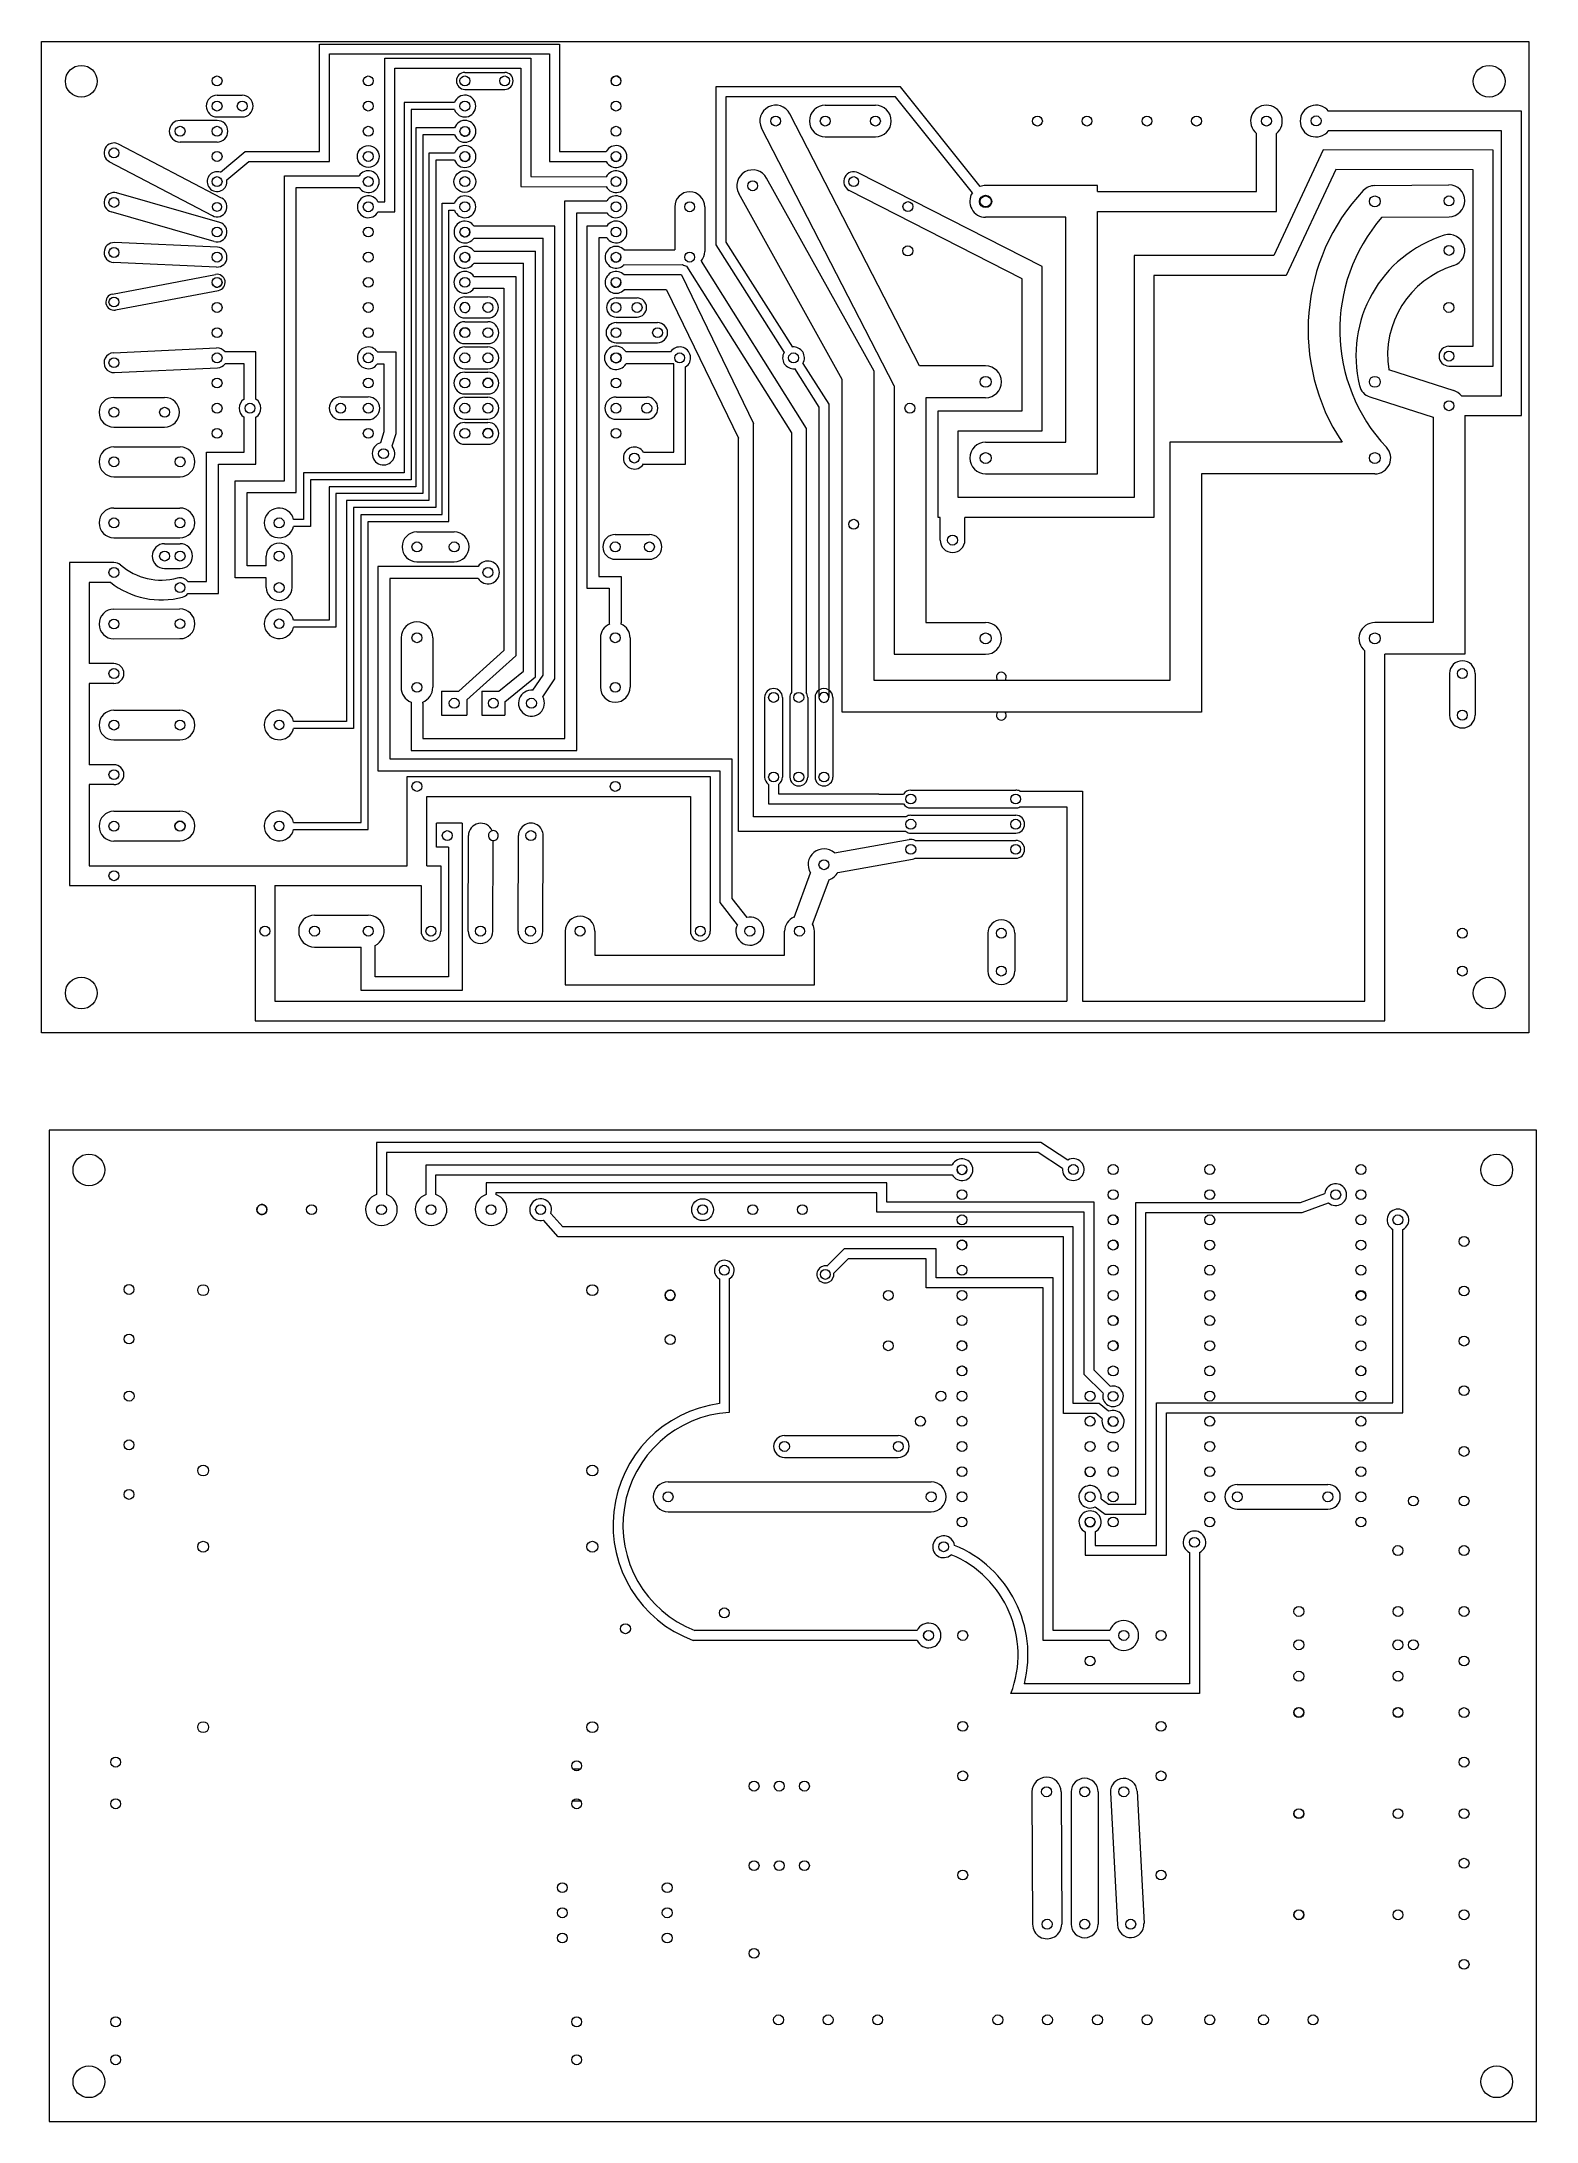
# Model space of a CAD drawing. Header units: millimetres. Extents: x 25 to 176, y 121 to 331.
import ezdxf

# ---------------------------------------------------------------- set-up
doc = ezdxf.new("R2010")
doc.units = ezdxf.units.MM

msp = doc.modelspace()

# ---------------------------------------------------------------- linework, layer by layer
at = {"color": 7, "linetype": 'Continuous', "lineweight": 15}
for p, q in [((24.88, 330.8), (174.88, 330.8)), ((24.88, 230.8), (24.88, 330.8)), ((52.92, 330.55), (77.11, 330.55)), ((52.92, 319.71), (52.92, 330.55)), ((53.92, 329.55), (76.11, 329.55)), ((53.92, 318.71), (53.92, 329.55)), ((76.11, 329.55), (76.11, 318.7)), ((77.11, 330.55), (77.11, 319.7)), ((174.88, 330.8), (174.88, 230.8)), ((59.5, 314.63), (59.5, 329.11)), ((59.5, 329.11), (74.23, 329.11)), ((60.5, 328.11), (73.23, 328.11)), ((60.5, 313.63), (60.5, 328.11)), ((67.57, 327.68), (71.59, 327.68)), ((73.23, 328.11), (73.23, 316.17)), ((74.23, 329.11), (74.23, 317.17)), ((42.58, 325.39), (45.12, 325.39)), ((67.57, 325.97), (71.59, 325.97)), ((92.88, 326.23), (92.88, 310.28)), ((111.5, 326.23), (92.88, 326.23)), ((119.54, 316.17), (111.5, 326.23)), ((42.58, 323.19), (45.12, 323.19)), ((61.45, 324.64), (61.45, 287.29)), ((66.53, 324.64), (61.45, 324.64)), ((66.53, 323.94), (62.15, 323.94)), ((62.15, 323.94), (62.15, 286.59)), ((111.02, 325.23), (93.88, 325.23)), ((93.88, 325.23), (93.88, 310.57)), ((113.43, 298.07), (100.34, 323.52)), ((103.92, 324.38), (108.98, 324.38)), ((118.76, 315.54), (111.02, 325.23)), ((174.13, 323.78), (154.66, 323.78)), ((174.13, 293.06), (174.13, 323.78)), ((42.58, 322.84), (38.85, 322.84)), ((66.54, 322.09), (62.63, 322.09)), ((62.63, 322.09), (62.63, 285.89)), ((66.54, 321.39), (63.33, 321.39)), ((63.33, 321.39), (63.33, 285.19)), ((110.86, 296.08), (97.5, 322.05)), ((103.92, 321.18), (108.98, 321.18)), ((147.42, 315.67), (147.42, 321.54)), ((149.42, 313.67), (149.42, 321.54)), ((172.13, 321.78), (154.66, 321.78)), ((172.13, 295.06), (172.13, 321.78)), ((43.04, 315), (32.64, 320.45)), ((42.58, 320.66), (38.85, 320.66)), ((42.92, 317.61), (45.42, 319.71)), ((45.42, 319.71), (52.92, 319.71)), ((63.95, 319.55), (63.95, 284.49)), ((66.54, 319.55), (63.95, 319.55)), ((77.11, 319.7), (81.84, 319.7)), ((83.32, 319.21), (83.32, 319.26)), ((154.15, 319.89), (149.15, 309.21)), ((171.28, 319.85), (154.15, 319.89)), ((171.28, 298.06), (171.28, 319.85)), ((42.12, 313.23), (31.71, 318.68)), ((43.56, 316.84), (45.78, 318.71)), ((45.78, 318.71), (53.92, 318.71)), ((49.37, 317.27), (56.9, 317.27)), ((49.37, 286.49), (49.37, 317.27)), ((66.54, 318.85), (64.65, 318.85)), ((64.65, 318.85), (64.65, 283.79)), ((74.23, 317.17), (81.84, 317.16)), ((76.11, 318.7), (81.84, 318.7)), ((108.84, 297.56), (97.99, 317.03)), ((125.79, 308.09), (107.24, 317.56)), ((155.42, 317.88), (150.42, 307.21)), ((169.28, 317.85), (155.42, 317.88)), ((169.28, 300.06), (169.28, 317.85)), ((42.85, 312.55), (32.45, 315.53)), ((50.57, 285.29), (50.57, 316.07)), ((50.57, 316.07), (56.9, 316.07)), ((73.23, 316.17), (81.84, 316.16)), ((105.64, 296.72), (95.2, 315.47)), ((123.79, 306.86), (106.33, 315.78)), ((131.37, 316.27), (120.1, 316.27)), ((131.37, 315.67), (131.37, 316.27)), ((131.37, 315.67), (147.42, 315.67)), ((159.34, 316.27), (166.82, 316.33)), ((42.3, 310.63), (31.9, 313.61)), ((58.81, 314.63), (59.5, 314.63)), ((58.81, 313.63), (60.5, 313.63)), ((65.27, 283.09), (65.27, 314.48)), ((65.27, 314.48), (66.53, 314.48)), ((65.97, 313.78), (66.53, 313.78)), ((65.97, 282.39), (65.97, 313.78)), ((77.67, 314.73), (81.9, 314.73)), ((77.67, 260.49), (77.67, 314.73)), ((78.87, 259.29), (78.87, 313.53)), ((78.87, 313.53), (81.9, 313.53)), ((88.74, 314.13), (88.74, 309.8)), ((91.76, 314.13), (91.76, 309.63)), ((128.17, 313.07), (120.1, 313.07)), ((128.17, 290.38), (128.17, 313.07)), ((131.37, 313.67), (149.42, 313.67)), ((131.37, 287.18), (131.37, 313.67)), ((160.07, 313.07), (166.85, 313.13)), ((76.66, 312.18), (68.5, 312.18)), ((68.5, 310.98), (75.46, 310.98)), ((75.46, 266.87), (75.46, 310.98)), ((76.66, 266.51), (76.66, 312.18)), ((79.89, 312.19), (79.89, 275.64)), ((81.9, 312.19), (79.89, 312.19)), ((81.9, 310.99), (81.09, 310.99)), ((81.09, 310.99), (81.09, 276.84)), ((93.88, 310.57), (100.62, 299.98)), ((42.53, 308.05), (32.13, 308.52)), ((42.62, 310.05), (32.22, 310.52)), ((68.5, 309.64), (74.68, 309.64)), ((74.68, 266.7), (74.68, 309.64)), ((83.32, 309.05), (83.32, 309.1)), ((83.62, 309.79), (88.74, 309.8)), ((91.39, 308.64), (102, 291.75)), ((92.88, 310.28), (99.77, 299.44)), ((135.07, 309.21), (135.07, 284.79)), ((149.15, 309.21), (135.07, 309.21)), ((32.03, 305.32), (42.43, 307.3)), ((43.08, 306.51), (43.06, 306.64)), ((68.49, 307.11), (72.7, 307.11)), ((68.5, 308.44), (73.48, 308.44)), ((72.7, 307.11), (72.7, 268.83)), ((73.48, 267.27), (73.48, 308.44)), ((83.32, 306.51), (83.32, 306.56)), ((89.42, 307.25), (83.62, 307.25)), ((83.63, 308.29), (89.53, 308.3)), ((89.42, 307.25), (96.68, 292.28)), ((89.93, 308.15), (100.5, 291.32)), ((123.79, 293.53), (123.79, 306.86)), ((125.79, 291.53), (125.79, 308.09)), ((150.42, 307.21), (137.07, 307.21)), ((137.07, 307.21), (137.07, 282.79)), ((32.33, 303.72), (42.73, 305.69)), ((67.57, 305.03), (69.9, 305.03)), ((68.49, 305.91), (71.5, 305.91)), ((71.5, 305.91), (71.5, 269.36)), ((82.82, 304.93), (84.94, 304.93)), ((87.92, 305.75), (83.62, 305.75)), ((87.92, 305.75), (95.18, 290.78)), ((67.57, 302.91), (69.9, 302.91)), ((67.57, 302.53), (69.9, 302.53)), ((82.82, 303.01), (84.94, 303.01)), ((82.82, 302.44), (87.01, 302.44)), ((67.57, 300.33), (69.9, 300.33)), ((82.82, 300.42), (87.01, 300.42)), ((32.13, 299.39), (42.53, 299.89)), ((46.5, 299.49), (43.38, 299.49)), ((45.3, 298.29), (43.38, 298.29)), ((45.3, 294.73), (45.3, 298.29)), ((46.5, 294.73), (46.5, 299.49)), ((58.75, 299.49), (60.6, 299.49)), ((58.75, 298.29), (59.4, 298.29)), ((59.4, 298.29), (59.4, 291.41)), ((60.6, 299.49), (60.6, 291.23)), ((67.57, 299.99), (69.9, 299.99)), ((88.32, 299.49), (83.83, 299.49)), ((88.64, 298.29), (83.83, 298.29)), ((88.64, 289.38), (88.64, 298.29)), ((89.84, 288.18), (89.84, 297.97)), ((101.66, 298.33), (104.29, 294.2)), ((120.1, 298.07), (113.43, 298.07)), ((166.83, 300.06), (169.28, 300.06)), ((166.83, 298.06), (171.28, 298.06)), ((32.23, 297.4), (42.62, 297.89)), ((67.57, 297.79), (69.9, 297.79)), ((67.57, 297.45), (69.9, 297.45)), ((100.82, 297.8), (103.29, 293.91)), ((105.64, 263.15), (105.64, 296.72)), ((108.84, 266.35), (108.84, 297.56)), ((110.86, 296.08), (110.86, 268.98)), ((160.74, 297.7), (167.32, 295.58)), ((32.18, 294.9), (37.29, 294.9)), ((55.05, 294.95), (57.83, 294.95)), ((67.57, 295.25), (69.9, 295.25)), ((67.57, 294.91), (69.9, 294.91)), ((82.82, 294.93), (85.92, 294.93)), ((103.29, 293.91), (103.29, 265.37)), ((104.29, 294.2), (104.29, 265.37)), ((120.1, 294.87), (114.06, 294.87)), ((114.06, 294.87), (114.06, 272.18)), ((158.86, 294.94), (165.23, 292.89)), ((168.08, 295.06), (172.13, 295.06)), ((32.18, 291.9), (37.29, 291.9)), ((45.3, 289.38), (45.3, 292.89)), ((46.5, 288.18), (46.5, 292.89)), ((55.05, 292.66), (57.83, 292.66)), ((67.57, 292.71), (69.9, 292.71)), ((67.57, 292.37), (69.9, 292.37)), ((82.82, 292.69), (85.92, 292.69)), ((96.68, 252.59), (96.68, 292.28)), ((102, 291.75), (102, 265.12)), ((115.31, 293.53), (123.79, 293.53)), ((115.31, 282.79), (115.31, 293.53)), ((165.23, 292.89), (165.23, 272.18)), ((168.43, 293.06), (174.13, 293.06)), ((168.43, 293.06), (168.43, 268.98)), ((32.18, 289.9), (38.85, 289.9)), ((59.4, 291.41), (59.08, 290.32)), ((60.6, 291.23), (60.22, 289.97)), ((67.57, 290.17), (69.9, 290.17)), ((95.18, 251.09), (95.18, 290.78)), ((100.5, 291.32), (100.5, 265.12)), ((117.31, 291.53), (125.79, 291.53)), ((117.31, 284.79), (117.31, 291.53)), ((120.1, 290.38), (128.17, 290.38)), ((138.66, 290.38), (138.66, 266.35)), ((156.05, 290.38), (138.66, 290.38)), ((41.52, 276.31), (41.52, 289.38)), ((41.52, 289.38), (45.3, 289.38)), ((42.72, 288.18), (46.5, 288.18)), ((42.72, 275.11), (42.72, 288.18)), ((85.6, 289.38), (88.64, 289.38)), ((85.6, 288.18), (89.84, 288.18)), ((32.18, 286.9), (38.85, 286.9)), ((44.4, 286.49), (49.37, 286.49)), ((44.4, 276.7), (44.4, 286.49)), ((51.3, 287.29), (51.3, 282.59)), ((61.45, 287.29), (51.3, 287.29)), ((62.15, 286.59), (52, 286.59)), ((52, 286.59), (52, 281.89)), ((53.87, 285.89), (53.87, 272.41)), ((62.63, 285.89), (53.87, 285.89)), ((120.1, 287.18), (131.37, 287.18)), ((159.35, 287.18), (141.86, 287.18)), ((141.86, 287.18), (141.86, 263.15)), ((32.18, 283.74), (38.84, 283.74)), ((45.6, 285.29), (50.57, 285.29)), ((45.6, 277.9), (45.6, 285.29)), ((63.33, 285.19), (54.57, 285.19)), ((54.57, 285.19), (54.57, 271.71)), ((55.64, 284.49), (55.64, 262.21)), ((63.95, 284.49), (55.64, 284.49)), ((64.65, 283.79), (56.34, 283.79)), ((56.34, 283.79), (56.34, 261.51)), ((135.07, 284.79), (117.31, 284.79)), ((51.3, 282.59), (50.3, 282.59)), ((52, 281.89), (50.3, 281.89)), ((57.11, 252.01), (57.11, 283.09)), ((57.11, 283.09), (65.27, 283.09)), ((57.81, 282.39), (65.97, 282.39)), ((57.81, 251.31), (57.81, 282.39)), ((62.74, 281.32), (66.5, 281.32)), ((115.51, 282.79), (115.31, 282.79)), ((115.51, 280.5), (115.51, 282.79)), ((137.07, 282.79), (118.01, 282.79)), ((118.01, 280.5), (118.01, 282.79)), ((32.18, 280.74), (38.84, 280.74)), ((37.29, 280.14), (38.85, 280.14)), ((82.74, 281.07), (86.19, 281.07)), ((27.69, 278.24), (27.69, 245.64)), ((32.18, 278.24), (27.69, 278.24)), ((37.29, 277.64), (38.85, 277.64)), ((47.54, 277.9), (45.6, 277.9)), ((47.54, 277.9), (47.54, 278.89)), ((50.14, 275.71), (50.14, 278.89)), ((58.8, 277.84), (58.8, 257.24)), ((68.92, 277.84), (58.8, 277.84)), ((62.74, 278.32), (66.5, 278.32)), ((82.74, 278.57), (86.19, 278.57)), ((31.82, 276.24), (29.69, 276.24)), ((29.69, 276.24), (29.69, 268.04)), ((39.64, 276.31), (41.52, 276.31)), ((39.64, 275.11), (42.72, 275.11)), ((47.54, 276.7), (44.4, 276.7)), ((47.54, 275.71), (47.54, 276.7)), ((60, 276.64), (60, 258.44)), ((68.92, 276.64), (60, 276.64)), ((79.89, 275.64), (82.14, 275.64)), ((81.09, 276.84), (83.34, 276.84)), ((82.14, 275.64), (82.14, 272.15)), ((83.34, 276.84), (83.34, 272.15)), ((32.17, 273.54), (38.83, 273.56)), ((53.87, 272.41), (50.3, 272.41)), ((54.57, 271.71), (50.3, 271.71)), ((114.06, 272.18), (120.1, 272.18)), ((165.23, 272.18), (159.35, 272.18)), ((32.18, 270.55), (38.84, 270.56)), ((61.14, 270.65), (61.14, 265.65)), ((64.34, 270.65), (64.34, 265.65)), ((71.5, 269.36), (66.95, 265.26)), ((72.7, 268.83), (67.77, 264.39)), ((81.24, 270.65), (81.24, 265.65)), ((84.24, 270.65), (84.24, 265.65)), ((110.86, 268.98), (120.1, 268.98)), ((158.35, 234), (158.35, 269.33)), ((168.43, 268.98), (160.35, 268.98)), ((160.35, 232), (160.35, 268.98)), ((32.18, 268.04), (29.69, 268.04)), ((70.99, 265.26), (73.48, 267.27)), ((71.59, 264.2), (74.68, 266.7)), ((74.44, 265.35), (75.46, 266.87)), ((75.44, 264.69), (76.66, 266.51)), ((166.89, 267.04), (166.89, 262.84)), ((169.47, 267.04), (169.47, 262.84)), ((32.18, 266.04), (29.69, 266.04)), ((29.69, 266.04), (29.69, 257.84)), ((65.23, 265.26), (65.23, 262.84)), ((65.23, 265.26), (66.95, 265.26)), ((69.29, 265.26), (69.29, 262.84)), ((69.29, 265.26), (70.99, 265.26)), ((97.81, 264.63), (97.81, 256.6)), ((99.61, 264.63), (99.61, 256.6)), ((100.35, 264.63), (100.35, 256.6)), ((102.15, 264.63), (102.15, 256.6)), ((102.89, 264.63), (102.89, 256.6)), ((103.29, 265.37), (103.29, 264.63)), ((104.29, 265.37), (104.29, 264.63)), ((104.69, 264.63), (104.69, 256.6)), ((138.66, 266.35), (108.84, 266.35)), ((32.18, 263.34), (38.84, 263.34)), ((62.14, 264.05), (62.14, 259.29)), ((63.34, 264.05), (63.34, 260.49)), ((65.23, 262.84), (67.77, 262.84)), ((67.77, 264.39), (67.77, 262.84)), ((69.29, 262.84), (71.59, 262.84)), ((71.59, 264.2), (71.59, 262.84)), ((141.86, 263.15), (105.64, 263.15)), ((32.18, 260.34), (38.84, 260.34)), ((55.64, 262.21), (50.3, 262.21)), ((56.34, 261.51), (50.3, 261.51)), ((63.34, 260.49), (77.67, 260.49)), ((60, 258.44), (94.5, 258.44)), ((62.14, 259.29), (78.87, 259.29)), ((94.5, 258.44), (94.5, 244.36)), ((32.18, 257.84), (29.69, 257.84)), ((58.8, 257.24), (93.3, 257.24)), ((61.74, 247.64), (61.74, 256.65)), ((61.74, 256.65), (92.32, 256.65)), ((92.32, 256.65), (92.32, 241.05)), ((93.3, 257.24), (93.3, 243.94)), ((32.18, 255.84), (29.69, 255.84)), ((29.69, 255.84), (29.69, 247.64)), ((63.74, 254.65), (90.32, 254.65)), ((63.74, 247.64), (63.74, 254.65)), ((90.32, 254.65), (90.32, 241.05)), ((98.21, 255.85), (98.21, 253.9)), ((98.21, 253.9), (108.34, 253.9)), ((99.21, 255.85), (99.21, 254.9)), ((99.21, 254.9), (109.34, 254.9)), ((108.34, 253.9), (108.34, 253.88)), ((109.34, 254.9), (109.34, 254.88)), ((109.34, 254.88), (111.8, 254.88)), ((112.55, 255.28), (123.13, 255.28)), ((123.54, 255.18), (129.88, 255.18)), ((129.88, 255.18), (129.88, 234)), ((32.17, 253.14), (38.83, 253.16)), ((50.3, 252.01), (57.11, 252.01)), ((64.71, 249.52), (64.71, 251.94)), ((67.31, 251.94), (64.71, 251.94)), ((67.31, 251.94), (67.31, 235.05)), ((112.05, 252.59), (96.68, 252.59)), ((108.34, 253.88), (111.8, 253.88)), ((112.55, 253.48), (123.13, 253.48)), ((112.55, 252.74), (123.13, 252.74)), ((123.54, 253.58), (128.28, 253.58)), ((128.28, 253.58), (128.28, 234)), ((32.18, 250.15), (38.84, 250.16)), ((50.3, 251.31), (57.81, 251.31)), ((67.9, 241.05), (67.93, 250.7)), ((70.4, 241.04), (70.43, 250.19)), ((72.94, 241.05), (72.98, 250.7)), ((75.44, 241.04), (75.48, 250.69)), ((112.05, 251.09), (95.18, 251.09)), ((104.84, 248.95), (112.38, 250.29)), ((112.55, 250.94), (123.13, 250.94)), ((112.99, 250.2), (123.13, 250.2)), ((29.69, 247.64), (61.74, 247.64)), ((63.74, 247.64), (65.15, 247.64)), ((65.91, 249.52), (64.71, 249.52)), ((65.15, 247.64), (65.15, 241.05)), ((65.91, 249.52), (65.91, 236.45)), ((105.19, 246.98), (112.73, 248.32)), ((112.99, 248.4), (123.13, 248.4)), ((27.69, 245.64), (46.41, 245.64)), ((46.41, 245.64), (46.41, 232)), ((48.41, 245.64), (63.15, 245.64)), ((48.41, 245.64), (48.41, 234)), ((63.15, 245.64), (63.15, 241.05)), ((100.77, 242.44), (102.42, 246.92)), ((102.65, 241.75), (104.3, 246.23)), ((93.3, 243.94), (95.05, 241.7)), ((94.5, 244.36), (96, 242.43)), ((52.41, 242.65), (57.83, 242.65)), ((52.41, 239.45), (57.13, 239.45)), ((57.13, 235.05), (57.13, 239.45)), ((58.53, 236.45), (58.53, 239.61)), ((77.69, 241.05), (77.69, 235.62)), ((80.69, 241.05), (80.69, 238.62)), ((99.82, 238.62), (99.82, 241.05)), ((102.82, 235.62), (102.82, 241.05)), ((120.32, 240.84), (120.32, 237.02)), ((123.04, 240.84), (123.04, 237.02)), ((80.69, 238.62), (99.82, 238.62)), ((67.31, 235.05), (57.13, 235.05)), ((65.91, 236.45), (58.53, 236.45)), ((77.69, 235.62), (102.82, 235.62)), ((48.41, 234), (128.28, 234)), ((129.88, 234), (158.35, 234)), ((46.41, 232), (160.35, 232)), ((174.88, 230.8), (24.88, 230.8)), ((175.65, 220.96), (25.65, 220.96)), ((25.65, 220.96), (25.65, 120.96)), ((175.65, 120.96), (175.65, 220.96)), ((58.66, 219.72), (58.66, 214.47)), ((125.68, 219.72), (58.66, 219.72)), ((59.66, 218.72), (59.66, 214.47)), ((125.38, 218.72), (59.66, 218.72)), ((127.85, 217.11), (125.38, 218.72)), ((128.39, 217.95), (125.68, 219.72)), ((63.66, 214.47), (63.66, 217.48)), ((63.66, 217.48), (116.73, 217.48)), ((64.66, 216.48), (116.73, 216.48)), ((64.66, 214.47), (64.66, 216.48)), ((110.14, 215.66), (69.71, 215.66)), ((69.71, 215.66), (69.71, 214.47)), ((109.14, 214.66), (70.71, 214.66)), ((70.71, 214.66), (70.71, 214.47)), ((109.14, 212.7), (109.14, 214.66)), ((110.14, 213.7), (110.14, 215.66)), ((151.84, 213.67), (154.32, 214.59)), ((77.44, 211.22), (76.24, 212.56)), ((130.04, 212.7), (109.14, 212.7)), ((131.04, 213.7), (110.14, 213.7)), ((130.03, 196.33), (130.04, 212.7)), ((131.03, 196.75), (131.04, 213.7)), ((135.25, 183.24), (135.25, 213.67)), ((135.25, 213.67), (151.84, 213.67)), ((136.25, 182.24), (136.25, 212.67)), ((136.25, 212.67), (152.01, 212.67)), ((152.01, 212.67), (154.67, 213.65)), ((76.99, 210.22), (75.49, 211.89)), ((127.94, 210.22), (76.99, 210.22)), ((128.94, 211.22), (77.44, 211.22)), ((127.94, 192.39), (127.94, 210.22)), ((128.94, 193.39), (128.94, 211.22)), ((161.18, 193.45), (161.18, 210.95)), ((162.18, 192.45), (162.18, 210.95)), ((105.83, 208.99), (104.08, 207.26)), ((106.24, 207.99), (104.78, 206.55)), ((115.11, 208.99), (105.83, 208.99)), ((114.11, 207.99), (106.24, 207.99)), ((114.11, 205.06), (114.11, 207.99)), ((115.11, 206.06), (115.11, 208.99)), ((93.24, 205.97), (93.24, 193.39)), ((94.24, 205.97), (94.24, 192.48)), ((126.9, 206.06), (115.11, 206.06)), ((126.9, 170.49), (126.9, 206.06)), ((125.9, 205.06), (114.11, 205.06)), ((125.9, 169.49), (125.9, 205.06)), ((131.95, 194.42), (130.03, 196.33)), ((132.65, 195.13), (131.03, 196.75)), ((131.56, 193.39), (128.94, 193.39)), ((132.5, 192.61), (131.56, 193.39)), ((137.33, 179.08), (137.33, 193.45)), ((137.33, 193.45), (161.18, 193.45)), ((131.2, 192.39), (127.94, 192.39)), ((131.86, 191.84), (131.2, 192.39)), ((138.33, 192.45), (162.18, 192.45)), ((138.33, 178.08), (138.33, 192.45)), ((99.81, 190.16), (111.29, 190.16)), ((99.81, 187.96), (111.29, 187.96)), ((88.07, 185.48), (114.61, 185.48)), ((145.48, 185.23), (154.62, 185.23)), ((131.16, 182.97), (132.16, 182.24)), ((131.75, 183.78), (132.49, 183.24)), ((132.49, 183.24), (135.25, 183.24)), ((145.48, 182.73), (154.62, 182.73)), ((88.07, 182.48), (114.61, 182.48)), ((132.16, 182.24), (136.25, 182.24)), ((130.13, 180.43), (130.13, 178.08)), ((131.13, 180.43), (131.13, 179.08)), ((131.13, 179.08), (137.33, 179.08)), ((140.66, 178.37), (140.66, 165.12)), ((141.66, 178.37), (141.66, 164.12)), ((130.13, 178.08), (138.33, 178.08)), ((113.19, 170.49), (90.77, 170.49)), ((132.61, 170.49), (126.9, 170.49)), ((113.19, 169.49), (90.59, 169.49)), ((132.61, 169.49), (125.9, 169.49)), ((141.66, 164.12), (122.64, 164.12)), ((140.66, 165.12), (124, 165.12)), ((78.47, 156.52), (79.23, 156.52)), ((78.46, 153.32), (79.24, 153.32)), ((124.77, 154.21), (124.83, 140.85)), ((127.71, 154.23), (127.77, 140.87)), ((128.73, 154.22), (128.73, 140.86)), ((131.45, 154.22), (131.45, 140.86)), ((132.69, 154.15), (133.39, 140.79)), ((135.37, 154.29), (136.07, 140.93)), ((25.65, 120.96), (175.65, 120.96))]:
    msp.add_line(p, q, dxfattribs=at)
at = {"color": 7, "linetype": 'Continuous', "lineweight": 15, "flags": 128}
for points in [[(68.07, 321.75), (68.03, 321.94), (67.94, 322.09)], [(68.07, 319.21), (68.03, 319.4), (67.94, 319.55)], [(68.07, 311.59), (68.03, 311.78), (67.94, 311.93)], [(68.07, 309.05), (68.03, 309.24), (67.94, 309.39)], [(122.06, 266.35), (122.14, 266.48), (122.18, 266.67)], [(122.18, 262.84), (122.14, 263.03), (122.07, 263.15)]]:
    msp.add_lwpolyline(points, dxfattribs=at)
at = {"color": 7, "linetype": 'Continuous', "lineweight": 15}
for centre, radius in [((28.88, 326.8), 1.6), ((170.88, 326.8), 1.6), ((42.58, 326.83), 0.5), ((57.83, 326.83), 0.5), ((67.57, 326.83), 0.5), ((71.59, 326.83), 0.5), ((82.82, 326.83), 0.5), ((42.58, 324.29), 0.5), ((45.12, 324.29), 0.5), ((57.83, 324.29), 0.5), ((67.57, 324.29), 0.5), ((82.82, 324.29), 0.5), ((98.92, 322.78), 0.5), ((103.92, 322.78), 0.5), ((108.98, 322.78), 0.5), ((125.32, 322.78), 0.5), ((130.32, 322.78), 0.5), ((136.37, 322.78), 0.5), ((141.37, 322.78), 0.5), ((148.42, 322.78), 0.5), ((153.43, 322.8), 0.5), ((38.85, 321.75), 0.5), ((42.58, 321.75), 0.5), ((57.83, 321.75), 0.5), ((67.58, 321.74), 0.5), ((82.82, 321.75), 0.5), ((32.18, 319.57), 0.5), ((42.58, 319.21), 0.5), ((57.83, 319.21), 1.1), ((57.83, 319.21), 0.5), ((67.58, 319.2), 0.5), ((82.82, 319.2), 0.5), ((42.58, 316.67), 0.5), ((57.83, 316.67), 0.5), ((67.57, 316.67), 1.1), ((67.57, 316.67), 0.5), ((82.82, 316.67), 0.5), ((106.79, 316.67), 0.5), ((32.18, 314.57), 0.5), ((96.6, 316.25), 0.504), ((96.6, 316.25), 0.5), ((120.1, 314.67), 0.62), ((120.1, 314.67), 0.55), ((159.35, 314.67), 0.55), ((166.83, 314.73), 0.5), ((42.58, 314.12), 0.45), ((57.83, 314.13), 0.5), ((67.57, 314.13), 0.5), ((82.82, 314.13), 0.5), ((90.25, 314.13), 0.5), ((112.26, 314.15), 0.5), ((42.58, 311.59), 0.5), ((57.83, 311.59), 0.5), ((67.58, 311.58), 0.5), ((82.82, 311.59), 0.5), ((32.18, 309.52), 0.5), ((32.18, 309.52), 0.503), ((42.58, 309.05), 0.5), ((57.83, 309.05), 0.5), ((67.58, 309.04), 0.5), ((82.82, 309.04), 0.5), ((90.25, 309.05), 0.5), ((112.25, 309.68), 0.5), ((166.83, 309.73), 0.5), ((42.58, 306.5), 0.5), ((57.83, 306.51), 0.5), ((67.57, 306.51), 0.5), ((82.82, 306.5), 0.5), ((32.18, 304.52), 0.5), ((42.58, 303.97), 0.5), ((57.83, 303.97), 0.5), ((69.9, 303.97), 0.5), ((82.82, 303.97), 0.5), ((84.94, 303.97), 0.5), ((166.82, 303.97), 0.5), ((42.58, 301.43), 0.5), ((57.83, 301.43), 0.5), ((67.57, 301.43), 0.5), ((69.9, 301.43), 0.5), ((82.82, 301.43), 0.5), ((87.01, 301.43), 0.5), ((32.18, 298.4), 0.5), ((42.58, 298.89), 0.5), ((57.83, 298.89), 0.5), ((67.57, 298.89), 0.5), ((69.9, 298.89), 0.5), ((82.82, 298.89), 0.521), ((82.82, 298.89), 0.5), ((89.24, 298.89), 0.5), ((100.72, 298.89), 0.5), ((166.83, 299.06), 0.5), ((42.58, 296.35), 0.5), ((57.83, 296.35), 0.5), ((67.57, 296.35), 0.5), ((69.9, 296.35), 0.5), ((82.82, 296.35), 0.5), ((120.1, 296.47), 0.55), ((159.35, 296.47), 0.55), ((32.18, 293.4), 0.5), ((37.29, 293.4), 0.5), ((42.58, 293.81), 0.5), ((45.9, 293.81), 0.5), ((55.05, 293.81), 0.5), ((57.83, 293.81), 0.5), ((67.57, 293.81), 0.5), ((69.9, 293.81), 0.5), ((82.82, 293.81), 0.5), ((85.92, 293.81), 0.5), ((112.46, 293.81), 0.5), ((166.83, 294.06), 0.5), ((42.58, 291.27), 0.5), ((57.83, 291.27), 0.5), ((67.57, 291.27), 0.5), ((69.9, 291.27), 0.5), ((82.82, 291.27), 0.5), ((59.37, 289.22), 0.5), ((32.18, 288.4), 0.5), ((38.85, 288.4), 0.5), ((84.67, 288.78), 0.5), ((120.1, 288.78), 0.55), ((159.35, 288.78), 0.55), ((32.18, 282.24), 0.5), ((38.84, 282.24), 0.5), ((48.84, 282.24), 0.5), ((106.79, 282.1), 0.5), ((37.29, 278.89), 0.5), ((38.85, 278.89), 0.5), ((48.84, 278.89), 0.5), ((62.74, 279.82), 0.5), ((66.5, 279.82), 0.5), ((82.74, 279.82), 0.5), ((86.19, 279.82), 0.493), ((116.76, 280.5), 0.5), ((32.18, 277.24), 0.5), ((69.9, 277.24), 0.5), ((38.84, 275.71), 0.5), ((48.84, 275.71), 0.5), ((32.18, 272.04), 0.5), ((38.84, 272.06), 0.486), ((48.84, 272.06), 0.486), ((62.74, 270.65), 0.5), ((82.74, 270.65), 0.5), ((120.1, 270.58), 0.55), ((159.35, 270.58), 0.55), ((32.18, 267.04), 0.5), ((168.18, 267.04), 0.5), ((62.74, 265.65), 0.5), ((66.5, 264.05), 0.5), ((70.44, 264.05), 0.5), ((74.29, 264.05), 0.5), ((82.74, 265.65), 0.5), ((98.71, 264.63), 0.5), ((101.25, 264.63), 0.5), ((32.18, 261.84), 0.5), ((32.18, 261.84), 0.501), ((38.84, 261.84), 0.5), ((48.84, 261.86), 0.486), ((168.18, 262.84), 0.5), ((32.18, 256.84), 0.5), ((32.18, 256.84), 0.501), ((62.74, 255.65), 0.5), ((82.74, 255.65), 0.5), ((98.71, 256.6), 0.5), ((101.25, 256.6), 0.5), ((103.79, 256.6), 0.5), ((112.55, 254.38), 0.5), ((123.13, 254.38), 0.5), ((32.18, 251.64), 0.5), ((38.84, 251.66), 0.514), ((38.84, 251.64), 0.5), ((48.84, 251.66), 0.486), ((112.55, 251.84), 0.5), ((123.13, 251.84), 0.5), ((65.8, 250.69), 0.5), ((74.23, 250.69), 0.5), ((112.55, 249.3), 0.5), ((123.13, 249.3), 0.5), ((103.79, 247.75), 0.5), ((32.18, 246.64), 0.5), ((47.41, 241.05), 0.5), ((52.41, 241.05), 0.5), ((57.83, 241.05), 0.5), ((64.15, 241.05), 0.5), ((69.15, 241.05), 0.5), ((74.19, 241.05), 0.5), ((79.19, 241.05), 0.5), ((91.32, 241.05), 0.5), ((96.32, 241.05), 0.5), ((101.32, 241.05), 0.5), ((121.68, 240.84), 0.5), ((168.18, 240.84), 0.5), ((121.68, 237.02), 0.5), ((168.18, 237.02), 0.5), ((28.88, 234.8), 1.6), ((170.88, 234.8), 1.6), ((29.65, 216.96), 1.6), ((171.65, 216.96), 1.6), ((117.71, 216.98), 0.5), ((128.94, 217), 0.5), ((132.96, 217), 0.5), ((142.7, 217), 0.5), ((157.95, 217), 0.5), ((91.55, 212.95), 1.1), ((117.71, 214.46), 0.5), ((132.96, 214.46), 0.5), ((142.7, 214.46), 0.5), ((155.41, 214.46), 0.5), ((157.95, 214.46), 0.5), ((47.1, 212.96), 0.5), ((52.11, 212.95), 0.5), ((59.16, 212.95), 0.5), ((64.16, 212.95), 0.5), ((70.21, 212.95), 0.5), ((75.21, 212.95), 0.5), ((91.55, 212.95), 0.5), ((96.61, 212.95), 0.5), ((101.61, 212.95), 0.5), ((117.71, 211.92), 0.5), ((132.96, 211.92), 0.5), ((142.7, 211.92), 0.5), ((157.95, 211.92), 0.5), ((161.68, 211.92), 0.5), ((117.71, 209.38), 0.5), ((132.96, 209.38), 0.5), ((142.7, 209.38), 0.5), ((157.95, 209.38), 0.5), ((168.35, 209.74), 0.5), ((93.74, 206.84), 0.5), ((103.93, 206.42), 0.5), ((117.71, 206.84), 0.5), ((132.96, 206.84), 0.5), ((142.7, 206.84), 0.5), ((157.95, 206.84), 0.5), ((33.7, 204.9), 0.5), ((41.18, 204.83), 0.55), ((80.43, 204.83), 0.55), ((88.27, 204.32), 0.5), ((110.28, 204.3), 0.5), ((117.71, 204.3), 0.5), ((132.96, 204.3), 0.5), ((142.7, 204.3), 0.5), ((157.95, 204.3), 0.5), ((157.95, 204.28), 0.45), ((168.35, 204.74), 0.5), ((117.71, 201.76), 0.5), ((132.96, 201.76), 0.5), ((142.7, 201.76), 0.5), ((157.95, 201.76), 0.5), ((33.7, 199.9), 0.5), ((88.28, 199.84), 0.5), ((110.28, 199.22), 0.5), ((117.71, 199.22), 0.5), ((132.96, 199.22), 0.5), ((142.7, 199.22), 0.5), ((157.95, 199.22), 0.5), ((168.35, 199.69), 0.5), ((117.71, 196.68), 0.5), ((132.96, 196.68), 0.5), ((142.7, 196.68), 0.5), ((157.95, 196.68), 0.5), ((168.35, 194.69), 0.5), ((33.71, 194.14), 0.5), ((115.59, 194.14), 0.504), ((115.59, 194.14), 0.5), ((117.71, 194.14), 0.5), ((130.63, 194.14), 0.5), ((132.95, 194.12), 0.5), ((142.7, 194.14), 0.5), ((157.95, 194.14), 0.5), ((113.52, 191.6), 0.5), ((117.71, 191.6), 0.5), ((130.63, 191.6), 0.5), ((132.95, 191.58), 0.5), ((142.7, 191.6), 0.5), ((157.95, 191.6), 0.5), ((33.7, 189.22), 0.5), ((99.81, 189.06), 0.5), ((111.29, 189.06), 0.5), ((117.71, 189.06), 0.5), ((130.63, 189.06), 0.5), ((132.96, 189.06), 0.5), ((142.7, 189.06), 0.5), ((157.95, 189.06), 0.5), ((168.35, 188.56), 0.5), ((41.18, 186.63), 0.55), ((80.43, 186.63), 0.55), ((117.71, 186.52), 0.5), ((130.63, 186.5), 0.5), ((132.96, 186.52), 0.5), ((142.7, 186.52), 0.5), ((157.95, 186.52), 0.5), ((33.7, 184.22), 0.5), ((88.07, 183.98), 0.5), ((114.61, 183.98), 0.5), ((117.71, 183.98), 0.5), ((130.63, 183.98), 0.5), ((132.96, 183.98), 0.5), ((142.7, 183.98), 0.5), ((145.48, 183.98), 0.5), ((154.62, 183.98), 0.5), ((157.95, 183.98), 0.5), ((163.24, 183.56), 0.5), ((168.35, 183.56), 0.5), ((117.71, 181.44), 0.5), ((130.63, 181.44), 0.5), ((132.96, 181.44), 0.5), ((142.7, 181.44), 0.5), ((157.95, 181.44), 0.5), ((41.18, 178.94), 0.55), ((80.43, 178.94), 0.55), ((115.86, 178.94), 0.5), ((141.16, 179.39), 0.5), ((161.68, 178.56), 0.5), ((168.35, 178.56), 0.5), ((93.74, 172.27), 0.5), ((151.69, 172.41), 0.5), ((161.69, 172.41), 0.5), ((168.35, 172.41), 0.5), ((83.77, 170.67), 0.5), ((114.34, 169.99), 0.5), ((114.34, 169.99), 0.493), ((117.79, 169.99), 0.5), ((134.03, 169.99), 0.5), ((137.79, 169.99), 0.5), ((130.63, 167.41), 0.5), ((151.69, 169.05), 0.5), ((161.68, 169.05), 0.5), ((163.24, 169.05), 0.5), ((168.35, 167.41), 0.5), ((151.69, 165.88), 0.5), ((161.69, 165.88), 0.5), ((151.69, 162.21), 0.5), ((151.69, 162.23), 0.486), ((161.69, 162.21), 0.5), ((161.69, 162.23), 0.486), ((168.35, 162.21), 0.5), ((41.18, 160.74), 0.55), ((80.43, 160.74), 0.55), ((117.79, 160.82), 0.5), ((137.79, 160.82), 0.5), ((32.35, 157.21), 0.5), ((168.35, 157.21), 0.5), ((78.85, 156.84), 0.5), ((96.74, 154.79), 0.5), ((99.28, 154.79), 0.5), ((101.82, 154.79), 0.5), ((117.79, 155.82), 0.5), ((137.79, 155.82), 0.5), ((32.35, 153.01), 0.5), ((78.85, 153.01), 0.5), ((126.24, 154.22), 0.5), ((130.09, 154.22), 0.5), ((134.03, 154.22), 0.5), ((151.69, 152.01), 0.5), ((151.69, 152.03), 0.486), ((161.69, 152.01), 0.5), ((168.35, 152.01), 0.5), ((96.74, 146.77), 0.5), ((99.28, 146.77), 0.5), ((101.82, 146.77), 0.5), ((168.35, 147.01), 0.5), ((77.4, 144.55), 0.5), ((87.98, 144.55), 0.5), ((117.79, 145.82), 0.5), ((137.79, 145.82), 0.5), ((77.4, 142.01), 0.5), ((87.98, 142.01), 0.5), ((126.3, 140.86), 0.5), ((130.09, 140.86), 0.5), ((134.73, 140.86), 0.5), ((151.69, 141.81), 0.5), ((151.69, 141.83), 0.486), ((161.69, 141.81), 0.5), ((168.35, 141.81), 0.5), ((77.4, 139.47), 0.5), ((87.98, 139.47), 0.5), ((96.74, 137.92), 0.5), ((168.35, 136.81), 0.5), ((32.35, 131.01), 0.5), ((78.85, 131.01), 0.5), ((99.21, 131.21), 0.5), ((104.21, 131.21), 0.5), ((109.21, 131.21), 0.5), ((121.33, 131.21), 0.5), ((126.33, 131.21), 0.5), ((131.38, 131.21), 0.5), ((136.38, 131.21), 0.5), ((142.7, 131.21), 0.5), ((148.12, 131.21), 0.5), ((153.12, 131.21), 0.5), ((29.65, 124.96), 1.6), ((32.35, 127.18), 0.5), ((78.85, 127.18), 0.5), ((171.65, 124.96), 1.6)]:
    msp.add_circle(centre, radius, dxfattribs=at)
for centre, radius, start, end in [((67.57, 326.83), 0.853, 90, 270), ((71.59, 326.83), 0.853, 270, 90), ((42.58, 324.29), 1.1, 90, 270), ((45.12, 324.29), 1.1, 270, 90), ((67.57, 324.29), 1.1, 198.553, 161.447), ((82.82, 326.82), 0.5, 7.0508, 185.6819), ((98.92, 322.78), 1.6, 27.2182, 207.2182), ((103.92, 322.78), 1.6, 90, 270), ((108.98, 322.78), 1.6, 270, 90), ((148.42, 322.78), 1.6, 308.6822, 231.3178), ((153.42, 322.78), 1.6, 38.6822, 321.3178), ((38.85, 321.75), 1.09, 90, 270), ((42.58, 321.75), 1.09, 270, 90), ((67.58, 321.74), 1.1, 198.553, 161.447), ((67.57, 321.75), 0.5, 224.5881, 0), ((32.18, 319.57), 0.999, 62.3333, 242.3333), ((67.58, 319.2), 1.1, 198.553, 161.447), ((67.57, 319.21), 0.5, 224.5881, 0), ((82.82, 319.2), 1.1, 207.0357, 152.9643), ((82.82, 319.21), 0.5, 187.0508, 0), ((42.58, 316.67), 1, 69.9338, 10.1056), ((57.83, 316.67), 1.1, 213.0557, 146.9443), ((82.82, 316.66), 1.1, 206.9609, 152.8895), ((96.6, 316.25), 1.6, 29.118, 209.118), ((106.79, 316.67), 1, 62.9505, 242.9505), ((32.18, 314.57), 1, 74.0014, 254.0014), ((42.58, 314.12), 0.999, 242.3333, 62.3333), ((57.83, 314.13), 1.1, 27.0357, 332.9643), ((67.57, 314.13), 1.1, 198.553, 161.447), ((82.82, 314.13), 1.1, 213.0557, 146.9443), ((90.25, 314.13), 1.51, 0, 180), ((120.1, 314.67), 1.6, 146.8521, 270), ((120.1, 314.67), 1.6, 90, 110.4321), ((173.13, 301.72), 20.51, 136.7843, 213.593), ((159.35, 314.67), 1.6, 90.5086, 136.7843), ((166.83, 314.73), 1.6, 270.5086, 90.5086), ((67.58, 311.58), 1.1, 33.0557, 326.9443), ((82.82, 311.59), 1.1, 213.0557, 146.9443), ((173.13, 301.72), 17.31, 139.0073, 223.2157), ((42.58, 311.59), 1, 254.0014, 74.0014), ((67.57, 311.59), 0.5, 224.5881, 0), ((170.15, 299.12), 12.71, 107.3473, 193.8309), ((166.83, 309.73), 1.6, 287.3473, 107.3473), ((32.18, 309.52), 1, 87.3956, 267.3956), ((42.58, 309.05), 1, 267.3956, 87.3956), ((67.58, 309.04), 1.1, 33.0557, 326.9443), ((67.57, 309.05), 0.5, 224.5881, 0), ((82.82, 309.04), 1.1, 43.0774, 317.1057), ((82.82, 309.05), 0.5, 187.0508, 0), ((90.25, 309.63), 1.51, 319.165, 0), ((42.58, 306.51), 0.5, 196.103, 0), ((42.58, 306.5), 0.818, 280.7516, 100.7516), ((67.57, 306.51), 1.1, 33.0557, 326.9443), ((82.82, 306.5), 1.1, 42.9859, 317.0141), ((82.82, 306.51), 0.5, 187.0508, 0), ((90.25, 309.63), 1.51, 241.484, 257.771), ((170.15, 299.12), 9.51, 107.3473, 188.5978), ((32.18, 304.52), 0.818, 100.7516, 280.7516), ((67.57, 303.97), 1.06, 90, 270), ((67.57, 303.97), 0.5, 42.7079, 224.5881), ((67.58, 303.96), 0.5, 44.5881, 222.7079), ((67.58, 303.96), 0.5, 222.7079, 44.5881), ((69.9, 303.97), 1.06, 270, 90), ((82.82, 303.97), 0.962, 90, 270), ((84.94, 303.97), 0.962, 270, 90), ((67.57, 301.43), 1.1, 90, 270), ((69.9, 301.43), 1.1, 270, 90), ((82.82, 301.43), 1.01, 90, 270), ((87.01, 301.43), 1.01, 270, 90), ((67.58, 301.42), 0.5, 44.5881, 222.7079), ((82.82, 298.89), 1.17, 30.7657, 329.2343), ((32.18, 298.4), 1, 92.7121, 272.7121), ((42.58, 298.89), 1, 36.8699, 92.7121), ((42.58, 298.89), 1, 272.7121, 323.1301), ((57.83, 298.89), 1.1, 32.9942, 327.0058), ((67.57, 298.89), 1.1, 90, 270), ((69.9, 298.89), 1.1, 270, 90), ((89.24, 298.89), 1.1, 303.0557, 146.9443), ((100.72, 298.89), 1.1, 149.6129, 275.2659), ((100.72, 298.89), 1.1, 329.5901, 95.2888), ((120.1, 296.47), 1.6, 270, 90), ((166.83, 299.06), 1, 90, 270), ((67.57, 296.35), 1.1, 90, 270), ((69.9, 296.33), 0.5, 0, 179.158), ((69.9, 296.35), 1.1, 270, 90), ((159.35, 296.47), 1.6, 193.8309, 252.1283), ((32.18, 293.4), 1.5, 90, 270), ((37.29, 293.4), 1.5, 270, 90), ((45.9, 293.81), 1.1, 123.1988, 236.8012), ((45.9, 293.81), 1.1, 303.1988, 56.8012), ((55.05, 293.81), 1.15, 90, 270), ((57.83, 293.81), 1.15, 270, 90), ((67.57, 293.81), 1.1, 90, 270), ((69.9, 293.81), 1.1, 270, 90), ((82.82, 293.81), 1.12, 90, 270), ((85.92, 293.81), 1.12, 270, 90), ((166.83, 294.06), 1.6, 38.6822, 72.1283), ((67.57, 291.27), 1.1, 90, 270), ((69.9, 291.27), 0.5, 0, 179.9559), ((69.9, 291.27), 1.1, 270, 90), ((32.18, 288.4), 1.5, 90, 270), ((38.85, 288.4), 1.5, 270, 90), ((59.37, 289.22), 1.14, 105.002, 41.2387), ((84.67, 288.78), 1.11, 32.6929, 327.3071), ((120.1, 288.78), 1.6, 90, 270), ((159.35, 288.78), 1.6, 270, 43.2157), ((32.18, 282.24), 1.5, 90, 270), ((38.84, 282.24), 1.5, 270, 90), ((48.84, 282.24), 1.5, 13.4934, 346.5066), ((62.74, 279.82), 1.5, 90, 270), ((66.5, 279.82), 1.5, 270, 90), ((37.29, 278.89), 1.25, 90, 270), ((38.85, 278.89), 1.25, 270, 90), ((48.84, 278.89), 1.3, 0, 180), ((82.74, 279.82), 1.25, 90, 270), ((86.19, 279.82), 1.25, 270, 90), ((116.76, 280.5), 1.25, 180, 0), ((32.18, 277.24), 1, 49.3595, 90), ((36.97, 282.83), 6.36, 229.3595, 284.7331), ((69.9, 277.24), 1.15, 211.4152, 148.5848), ((36.97, 282.83), 8.36, 231.9685, 284.7331), ((38.84, 275.71), 1, 36.8699, 104.7331), ((38.84, 275.71), 1, 284.7331, 323.1301), ((48.84, 275.71), 1.3, 180, 0), ((32.18, 272.04), 1.5, 90.1176, 270.1176), ((38.84, 272.06), 1.5, 270.1176, 90.1176), ((48.84, 272.06), 1.5, 13.4934, 346.5066), ((62.74, 270.65), 1.6, 0, 180), ((82.74, 270.65), 1.5, 113.0739, 180), ((82.74, 272.15), 0.6, 180, 191.537), ((82.74, 272.15), 0.6, 348.463, 0), ((82.74, 270.65), 1.5, 0, 66.9261), ((120.1, 270.58), 1.6, 270, 90), ((159.35, 270.58), 1.6, 90, 231.3178), ((32.18, 267.04), 1, 270, 90), ((121.68, 266.67), 0.5, 0, 219.9502), ((168.18, 267.04), 1.29, 0, 180), ((62.74, 265.65), 1.6, 180, 248.3862), ((62.74, 265.65), 1.6, 291.6138, 0), ((74.29, 264.05), 1.31, 83.3452, 28.9015), ((82.74, 265.65), 1.5, 180, 0), ((98.71, 264.63), 0.9, 0, 180), ((101.25, 264.63), 0.9, 146.4427, 180), ((101.25, 264.63), 0.9, 0, 33.5573), ((103.79, 264.63), 0.9, 123.749, 180), ((103.79, 264.63), 0.9, 56.251, 123.749), ((103.79, 264.63), 0.5, 0, 180), ((103.79, 264.63), 0.5, 180, 0), ((103.79, 264.63), 0.9, 0, 56.251), ((32.18, 261.84), 1.5, 90, 270), ((38.84, 261.84), 1.5, 270, 90), ((48.84, 261.86), 1.5, 13.4934, 346.5066), ((62.74, 264.05), 0.6, 169.1931, 180), ((62.74, 264.05), 0.6, 0, 10.8069), ((121.68, 262.84), 0.5, 141.3323, 0), ((168.18, 262.84), 1.29, 180, 0), ((32.18, 256.84), 1, 270, 90), ((98.71, 256.6), 0.9, 180, 236.251), ((98.71, 256.6), 0.9, 303.749, 0), ((101.25, 256.6), 0.9, 180, 0), ((103.79, 256.6), 0.9, 180, 0), ((112.55, 254.38), 0.9, 90, 146.251), ((123.13, 254.38), 0.9, 62.734, 90), ((32.18, 251.64), 1.5, 90.1176, 270.1176), ((38.84, 251.66), 1.5, 270.1176, 90.1176), ((48.84, 251.66), 1.5, 13.4934, 346.5066), ((69.18, 250.69), 1.25, 22.9599, 179.8128), ((74.23, 250.69), 1.25, 359.8128, 179.8128), ((112.55, 254.38), 0.9, 213.749, 270), ((112.55, 251.84), 0.9, 90, 123.5573), ((123.13, 254.38), 0.9, 270, 297.266), ((123.13, 251.84), 0.9, 270, 90), ((70.44, 250.69), 0.5, 102.8362, 268.432), ((70.44, 250.69), 0.5, 0, 102.8362), ((70.44, 250.69), 0.5, 268.432, 0), ((112.55, 251.84), 0.9, 236.4427, 270), ((112.55, 249.3), 1, 64.1581, 100.056), ((123.13, 249.3), 0.9, 270, 90), ((103.79, 247.75), 1.6, 48.7382, 211.1038), ((112.55, 249.3), 1, 280.056, 295.8419), ((103.79, 247.75), 1.6, 288.4682, 331.3738), ((52.41, 241.05), 1.6, 90, 270), ((57.83, 241.05), 1.6, 295.9445, 90), ((79.19, 241.05), 1.5, 0, 180), ((96.32, 241.05), 1.42, 152.8736, 103.0425), ((101.32, 241.05), 1.5, 111.5963, 180), ((101.32, 241.05), 1.5, 0, 27.9757), ((121.68, 240.84), 1.36, 0, 180), ((64.15, 241.05), 1, 180, 0), ((69.15, 241.05), 1.25, 179.8128, 359.8128), ((74.19, 241.05), 1.25, 179.8128, 359.8128), ((91.32, 241.05), 1, 180, 0), ((121.68, 237.02), 1.36, 180, 0), ((117.71, 216.98), 1.1, 207.0357, 152.9643), ((117.71, 217), 0.5, 174.3181, 352.9492), ((128.94, 217), 1.1, 173.9888, 119.9174), ((59.16, 212.95), 1.6, 108.21, 71.79), ((64.16, 212.95), 1.6, 108.21, 71.79), ((70.21, 212.95), 1.6, 108.21, 71.79), ((75.21, 212.95), 1.1, 338.9966, 284.9253), ((155.41, 214.46), 1.1, 227.2022, 173.1308), ((47.1, 212.96), 0.504, 25.9566, 238.1281), ((47.11, 212.95), 0.5, 236.2865, 27.7981), ((132.95, 211.9), 0.5, 317.2921, 135.4119), ((161.68, 211.92), 1.09, 297.2962, 242.7038), ((117.71, 209.36), 0.5, 354.3181, 172.9492), ((132.95, 209.36), 0.5, 317.2921, 135.4119), ((93.74, 206.84), 1, 300, 240), ((103.93, 206.42), 0.859, 80.2228, 9.0368), ((88.27, 204.32), 0.503, 12.7336, 209.0701), ((88.28, 204.3), 0.5, 205.919, 15.8847), ((132.95, 201.74), 0.5, 317.2921, 135.4119), ((117.71, 199.2), 0.5, 354.3181, 172.9492), ((132.95, 199.2), 0.5, 317.2921, 135.4119), ((117.71, 196.66), 0.5, 354.3181, 172.9492), ((132.95, 194.12), 1.04, 163.5896, 106.4104), ((157.95, 196.66), 0.5, 345.3082, 163.897), ((94.92, 181.11), 12.4, 97.7787, 249.5421), ((94.92, 181.11), 11.4, 93.4108, 248.6535), ((132.95, 191.58), 1.12, 166.8236, 113.7125), ((132.96, 191.6), 0.5, 137.2921, 315.4119), ((99.81, 189.06), 1.1, 90, 270), ((111.29, 189.06), 1.1, 270, 90), ((88.07, 183.98), 1.5, 90, 270), ((114.61, 183.98), 1.5, 270, 90), ((130.63, 183.98), 1.13, 350.1101, 297.6611), ((130.63, 186.52), 0.5, 180, 359.158), ((145.48, 183.98), 1.25, 90, 270), ((154.62, 183.98), 1.25, 270, 90), ((130.63, 181.44), 1.12, 296.4712, 243.5288), ((130.63, 181.44), 0.5, 180, 359.9972), ((141.16, 179.39), 1.14, 296.1127, 243.8873), ((115.86, 178.94), 1.1, 7.189, 313.0638), ((112.44, 168.04), 11.93, 345.8268, 67.7745), ((112.44, 168.04), 10.93, 338.9762, 67.5591), ((114.34, 169.99), 1.25, 203.5003, 156.4997), ((134.03, 169.99), 1.5, 199.4712, 160.5288), ((126.24, 154.22), 1.47, 0.2832, 180.2832), ((130.09, 154.22), 1.36, 0, 180), ((134.03, 154.22), 1.34, 3.0128, 183.0128), ((126.3, 140.86), 1.47, 180.2832, 0.2832), ((130.09, 140.86), 1.36, 180, 0), ((134.73, 140.86), 1.34, 183.0128, 3.0128)]:
    msp.add_arc(centre, radius, start, end, dxfattribs=at)

doc.saveas('drawing.dxf')
